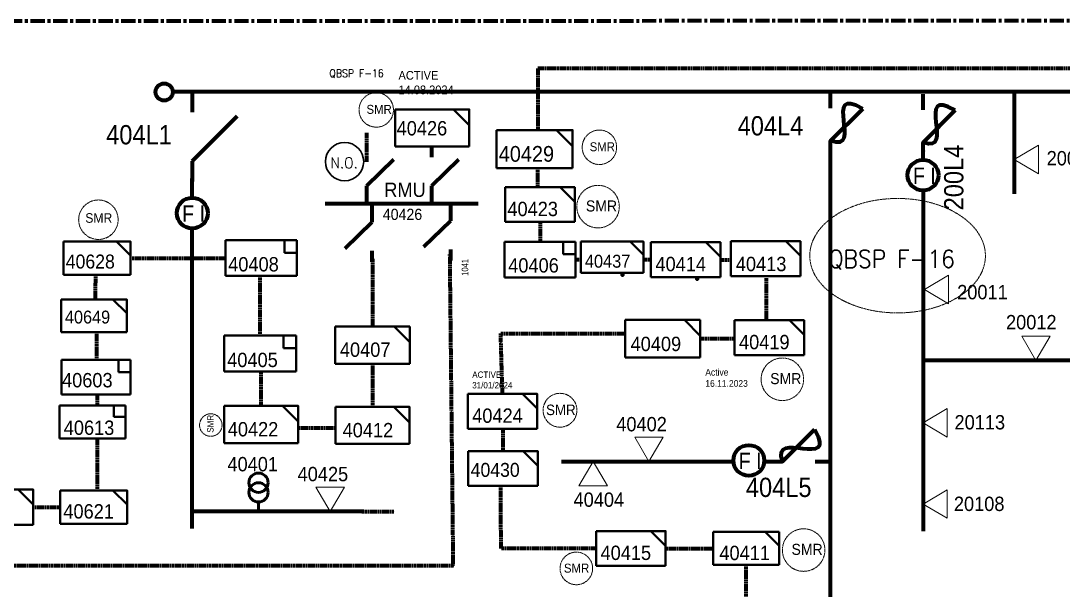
# Model space of a CAD drawing. Header units: metres. Extents: x 65984 to 144644, y -19036 to 23726.
# Drawn here: x 115870.5 to 116141, y 20142.8 to 20290.4 of the extents above; entities that cross this region are included whole.
import ezdxf
from ezdxf.enums import TextEntityAlignment as Align

# ---------------------------------------------------------------- set-up
doc = ezdxf.new("R2010")
doc.units = ezdxf.units.M
doc.header["$MEASUREMENT"] = 0
doc.linetypes.add('( Center )', pattern=[2, 1.25, -0.25, 0.25, -0.25])
doc.linetypes.add('DGN Style 3', pattern=[0.013877, 0, -0.013877])
for name, color, linetype, lineweight in [('ABS', 7, 'Continuous', 40), ('d_eos', 111, 'Continuous', 40), ('d_fco', 5, 'Continuous', 40), ('d_fco text', 95, 'Continuous', 40), ('d_oh branch', 94, 'Continuous', 40), ('d_switch', 95, 'Continuous', 40), ('d_tf', 1, 'Continuous', 40), ('d_tf no', 6, 'Continuous', 40), ('d_tf_200', 1, 'Continuous', 40), ('d_ug cable', 95, 'Continuous', 40), ('d_ug main line', 95, 'Continuous', 40), ('d_unit sub', 7, 'Continuous', 40), ('EARTH FAULT INDICATOR', 95, 'Continuous', 40), ('fedr no', 95, 'Continuous', 40), ('O H MAIN FEEDER', 4, 'Continuous', 100), ('SW N O', 114, 'Continuous', 30)]:
    doc.layers.add(name, color=color, linetype=linetype, lineweight=lineweight)
doc.styles.add('NASKHF', font='naskhf.shx', dxfattribs={"height": 8})
doc.styles.add('Style-Andalus', font='andlso.ttf')
doc.styles.add('Style-ENGINEERING', font='ENGINEERING.shx')
doc.styles.add('Style-msdefault', font='msdefault.shx')
doc.styles.add('Style-STANDARD', font='STANDARD.shx')

# ---------------------------------------------------------------- blocks, each defined once
blk = doc.blocks.new('TFU_22')
at = {"layer": 'd_tf_200', "color": 154, "linetype": 'Continuous', "lineweight": 53}
blk.add_line((0, 10), (0, 0), dxfattribs=at)
for centre in [(0, 30), (0, 20)]:
    blk.add_circle(centre, 10, dxfattribs=at)
blk = doc.blocks.new('*U678')
at = {"layer": 'ABS', "color": 7, "linetype": 'Continuous', "lineweight": 158, "ltscale": 0.199112}
for p, q in [((-8.32, 9.06), (-8.32, 16.62)), ((-8.32, 9.06), (8.3, -7.56)), ((-8.32, -16.6), (-8.32, -9.05))]:
    blk.add_line(p, q, dxfattribs=at)
blk = doc.blocks.new('*U683')
at = {"layer": 'd_unit sub', "color": 2, "linetype": 'Continuous', "lineweight": 40}
for p, q in [((-9.2, 4.61), (9.19, 4.61)), ((-9.2, -4.58), (-9.2, 4.61)), ((9.19, 0.73), (5.31, 4.61)), ((5.97, 4.61), (9.19, 4.61)), ((9.19, 4.61), (9.19, 1.4)), ((9.19, 4.61), (9.19, -4.58)), ((9.19, -4.58), (-9.2, -4.58))]:
    blk.add_line(p, q, dxfattribs=at)
blk = doc.blocks.new('*U685')
at = {"layer": 'd_unit sub', "color": 154, "linetype": 'Continuous', "lineweight": 40}
for p, q in [((-9.2, 4.59), (9.19, 4.59)), ((-9.2, -4.61), (-9.2, 4.59)), ((5.97, 4.59), (9.19, 4.59)), ((5.97, 1.37), (5.97, 4.59)), ((9.19, 4.59), (9.19, 1.37)), ((9.19, 4.59), (9.19, -4.61)), ((9.19, 1.37), (5.97, 1.37)), ((9.19, -4.61), (-9.2, -4.61))]:
    blk.add_line(p, q, dxfattribs=at)
blk = doc.blocks.new('*U686')
at = {"layer": 'd_unit sub', "color": 154, "linetype": 'Continuous', "lineweight": 40}
for p, q in [((-9.2, 4.61), (9.19, 4.61)), ((-9.2, -4.58), (-9.2, 4.61)), ((9.19, 0.73), (5.31, 4.61)), ((5.97, 4.61), (9.19, 4.61)), ((9.19, 4.61), (9.19, 1.4)), ((9.19, 4.61), (9.19, -4.58)), ((9.19, -4.58), (-9.2, -4.58))]:
    blk.add_line(p, q, dxfattribs=at)
blk = doc.blocks.new('*U913')
at = {"layer": 'd_fco', "color": 154, "linetype": 'Continuous', "lineweight": 100}
blk.add_line((-4.6, 4.21), (-10.13, 4.21), dxfattribs=at)
at = {"layer": 'd_fco', "color": 154, "linetype": 'Continuous', "lineweight": 100, "extrusion": (0, 0, -1), "flags": 128}
blk.add_lwpolyline([(-13.02, 4.21), (-7.07, 4.21), (4.4, -7.26)], dxfattribs=at)
at = {"layer": 'd_fco', "color": 154, "linetype": 'Continuous', "lineweight": 100}
blk.add_open_spline([(-4.4, -7.26), (-13, 7.69), (11.58, -7.67), (7.07, 4.21)], degree=3, dxfattribs=at)
blk = doc.blocks.new('*U906')
at = {"layer": 'EARTH FAULT INDICATOR', "color": 2, "linetype": 'Continuous', "lineweight": 100}
blk.add_circle((0.02, 0.13), 4, dxfattribs=at)
at = {"layer": 'EARTH FAULT INDICATOR', "color": 2, "lineweight": 140, "style": 'Style-Andalus', "width": 0.9}
blk.add_text('F I', height=4.234, dxfattribs=at).set_placement((-2.61, 2.11), align=Align.TOP_LEFT)
blk = doc.blocks.new('*U698')
at = {"layer": 'd_unit sub', "color": 36, "linetype": 'Continuous', "lineweight": 40}
for p, q in [((-9.2, 4.61), (9.19, 4.61)), ((-9.2, -4.58), (-9.2, 4.61)), ((9.19, 0.73), (5.31, 4.61)), ((5.97, 4.61), (9.19, 4.61)), ((9.19, 4.61), (9.19, 1.4)), ((9.19, 4.61), (9.19, -4.58)), ((9.19, -4.58), (-9.2, -4.58))]:
    blk.add_line(p, q, dxfattribs=at)
blk = doc.blocks.new('*U1357')
at = {"layer": 'd_unit sub', "color": 36, "linetype": 'Continuous', "lineweight": 40}
for p, q in [((-9.2, 4.59), (9.19, 4.59)), ((-9.2, -4.61), (-9.2, 4.59)), ((5.97, 4.59), (9.19, 4.59)), ((5.97, 1.37), (5.97, 4.59)), ((9.19, 4.59), (9.19, 1.37)), ((9.19, 4.59), (9.19, -4.61)), ((9.19, 1.37), (5.97, 1.37)), ((9.19, -4.61), (-9.2, -4.61))]:
    blk.add_line(p, q, dxfattribs=at)
blk = doc.blocks.new('TRA1_13')
at = {"layer": 'd_tf', "color": 154, "linetype": 'Continuous', "lineweight": 0, "ltscale": 0.000372147, "flags": 128}
blk.add_lwpolyline([(10, -16.98), (0, 0.02), (-10, -16.98)], close=True, dxfattribs=at)
blk = doc.blocks.new('TRA1_12')
at = {"layer": 'd_tf', "color": 154, "linetype": 'Continuous', "lineweight": 0, "ltscale": 0.000372147, "xscale": 1.000046566207833, "yscale": 1.000046566207833, "zscale": 1.000046566207833, "rotation": 180}
blk.add_blockref('TRA1_13', (0, 0), dxfattribs=at)
blk = doc.blocks.new('*U1552')
at = {"layer": 'd_unit sub', "color": 154, "linetype": 'Continuous', "lineweight": 40}
for p, q in [((-9.2, 4.59), (9.19, 4.59)), ((-9.2, -4.6), (-9.2, 4.59)), ((9.19, 0.71), (5.31, 4.59)), ((5.97, 4.59), (9.19, 4.59)), ((9.19, 4.59), (9.19, 1.38)), ((9.19, 4.59), (9.19, -4.6)), ((9.19, -4.6), (-9.2, -4.6))]:
    blk.add_line(p, q, dxfattribs=at)
at = {"layer": 'd_unit sub', "color": 154, "linetype": 'Continuous', "lineweight": 40, "flags": 128}
blk.add_lwpolyline([(9.19, 0.71), (9.19, 4.59), (5.31, 4.59)], close=True, dxfattribs=at)
blk = doc.blocks.new('*U2170')
at = {"layer": 'd_unit sub', "color": 2, "linetype": 'Continuous', "lineweight": 40}
for p, q in [((-9.2, 4.59), (9.19, 4.59)), ((-9.2, -4.6), (-9.2, 4.59)), ((9.19, 0.71), (5.31, 4.59)), ((5.97, 4.59), (9.19, 4.59)), ((9.19, 4.59), (9.19, 1.38)), ((9.19, 4.59), (9.19, -4.6)), ((9.19, -4.6), (-9.2, -4.6))]:
    blk.add_line(p, q, dxfattribs=at)
at = {"layer": 'd_unit sub', "color": 2, "linetype": 'Continuous', "lineweight": 40, "flags": 128}
blk.add_lwpolyline([(9.19, 0.71), (9.19, 4.59), (5.31, 4.59)], close=True, dxfattribs=at)
blk = doc.blocks.new('*U2424')
at = {"layer": 'd_unit sub', "color": 131, "linetype": 'Continuous', "lineweight": 40}
for p, q in [((-9.2, 4.59), (9.19, 4.59)), ((-9.2, -4.6), (-9.2, 4.59)), ((9.19, 0.71), (5.31, 4.59)), ((5.97, 4.59), (9.19, 4.59)), ((9.19, 4.59), (9.19, 1.38)), ((9.19, 4.59), (9.19, -4.6)), ((9.19, -4.6), (-9.2, -4.6))]:
    blk.add_line(p, q, dxfattribs=at)
at = {"layer": 'd_unit sub', "color": 131, "linetype": 'Continuous', "lineweight": 40, "flags": 128}
blk.add_lwpolyline([(9.19, 0.71), (9.19, 4.59), (5.31, 4.59)], close=True, dxfattribs=at)
blk = doc.blocks.new('*U3198')
at = {"layer": 'd_unit sub', "color": 36, "linetype": 'Continuous', "lineweight": 40}
for p, q in [((-9.2, 4.61), (9.19, 4.61)), ((-9.2, -4.58), (-9.2, 4.61)), ((9.19, 0.73), (5.31, 4.61)), ((5.97, 4.61), (9.19, 4.61)), ((9.19, 4.61), (9.19, 1.4)), ((9.19, 4.61), (9.19, -4.58)), ((9.19, -4.58), (-9.2, -4.58))]:
    blk.add_line(p, q, dxfattribs=at)
blk = doc.blocks.new('*U3197')
at = {"layer": 'd_unit sub', "color": 36, "linetype": 'Continuous', "lineweight": 40, "flags": 128}
blk.add_lwpolyline([(9.33, 0.72), (9.33, 4.66), (5.4, 4.66)], close=True, dxfattribs=at)
at = {"layer": 'd_unit sub', "color": 36, "linetype": 'Continuous', "lineweight": 40, "xscale": 1.012992017752027, "yscale": 1.012992017752027, "zscale": 1.012992017752027}
blk.add_blockref('*U3198', (0.02, -0.02), dxfattribs=at)
blk = doc.blocks.new('*U3200')
at = {"layer": 'd_unit sub', "color": 2, "linetype": 'Continuous', "lineweight": 40}
for p, q in [((-9.2, 4.61), (9.19, 4.61)), ((-9.2, -4.58), (-9.2, 4.61)), ((9.19, 0.73), (5.31, 4.61)), ((5.97, 4.61), (9.19, 4.61)), ((9.19, 4.61), (9.19, 1.4)), ((9.19, 4.61), (9.19, -4.58)), ((9.19, -4.58), (-9.2, -4.58))]:
    blk.add_line(p, q, dxfattribs=at)
blk = doc.blocks.new('*U3199')
at = {"layer": 'd_unit sub', "color": 2, "linetype": 'Continuous', "lineweight": 40, "flags": 128}
blk.add_lwpolyline([(9.33, 0.72), (9.33, 4.66), (5.4, 4.66)], close=True, dxfattribs=at)
at = {"layer": 'd_unit sub', "color": 2, "linetype": 'Continuous', "lineweight": 40, "xscale": 1.012992017752027, "yscale": 1.012992017752027, "zscale": 1.012992017752027}
blk.add_blockref('*U3200', (0.02, -0.02), dxfattribs=at)
blk = doc.blocks.new('*U1668')
at = {"layer": 'd_unit sub', "color": 36, "linetype": 'Continuous', "lineweight": 40}
for p, q in [((-9.2, 4.59), (9.19, 4.59)), ((-9.2, -4.6), (-9.2, 4.59)), ((9.19, 0.71), (5.31, 4.59)), ((5.97, 4.59), (9.19, 4.59)), ((9.19, 4.59), (9.19, 1.38)), ((9.19, 4.59), (9.19, -4.6)), ((9.19, -4.6), (-9.2, -4.6))]:
    blk.add_line(p, q, dxfattribs=at)
at = {"layer": 'd_unit sub', "color": 36, "linetype": 'Continuous', "lineweight": 40, "flags": 128}
blk.add_lwpolyline([(9.19, 0.71), (9.19, 4.59), (5.31, 4.59)], close=True, dxfattribs=at)
blk = doc.blocks.new('*U2272')
at = {"layer": 'd_unit sub', "color": 2, "linetype": 'Continuous', "lineweight": 40}
for p, q in [((-9.2, 4.61), (9.19, 4.61)), ((-9.2, -4.58), (-9.2, 4.61)), ((9.19, 0.73), (5.31, 4.61)), ((5.97, 4.61), (9.19, 4.61)), ((9.19, 4.61), (9.19, 1.4)), ((9.19, 4.61), (9.19, -4.58)), ((9.19, -4.58), (-9.2, -4.58))]:
    blk.add_line(p, q, dxfattribs=at)
blk = doc.blocks.new('*U2271')
at = {"layer": 'd_unit sub', "color": 2, "linetype": 'Continuous', "lineweight": 40, "flags": 128}
blk.add_lwpolyline([(9.33, 0.72), (9.33, 4.66), (5.4, 4.66)], close=True, dxfattribs=at)
at = {"layer": 'd_unit sub', "color": 2, "linetype": 'Continuous', "lineweight": 40, "xscale": 1.012992017752027, "yscale": 1.012992017752027, "zscale": 1.012992017752027}
blk.add_blockref('*U2272', (0.02, -0.02), dxfattribs=at)
blk = doc.blocks.new('*U3509')
at = {"layer": 'SW N O', "color": 3}
blk.add_circle((0, 0.01), 16.84, dxfattribs=at)
at = {"layer": 'SW N O', "color": 3, "style": 'Style-STANDARD'}
blk.add_text('N.O.', height=9.6, dxfattribs=at).set_placement((-0.33, -1.12), align=Align.MIDDLE_CENTER)

msp = doc.modelspace()

# ---------------------------------------------------------------- linework, layer by layer
at = {"layer": 'd_eos', "color": 2, "linetype": 'Continuous', "lineweight": 211, "ltscale": 0.638341}
msp.add_line((115977.09, 20255.07), (115977.08, 20257.9), dxfattribs=at)
at = {"layer": 'd_eos', "color": 7, "linetype": 'Continuous', "lineweight": 211, "ltscale": 0.638341}
for p, q in [((115960.26, 20247.63), (115967.26, 20254.43)), ((115977.09, 20247.63), (115984.09, 20254.43)), ((115960.26, 20242.98), (115960.26, 20247.63)), ((115977.09, 20242.98), (115977.09, 20247.63)), ((115981.95, 20243.22), (115981.95, 20238.57)), ((115989.13, 20242.98), (115949.47, 20242.98)), ((115961.54, 20242.82), (115961.54, 20238.17)), ((115961.54, 20238.17), (115954.54, 20231.37)), ((115981.95, 20238.57), (115974.95, 20231.77)), ((115961.54, 20230.73), (115961.54, 20227.9)), ((115981.96, 20231.13), (115981.96, 20228.3))]:
    msp.add_line(p, q, dxfattribs=at)
at = {"layer": 'd_oh branch', "color": 154, "linetype": 'Continuous', "lineweight": 100}
for p, q in [((116128.25, 20271.97), (116128.25, 20245.58)), ((116104.59, 20256.72), (116104.59, 20256.6)), ((116080.61, 20100.91), (116080.61, 20255.25)), ((115914.95, 20244.55), (115914.95, 20249.49)), ((116104.59, 20246.38), (116104.59, 20158.09)), ((115914.95, 20158.78), (115914.95, 20236.55)), ((116152.69, 20202.32), (116104.59, 20202.32)), ((116010.78, 20176.11), (116055.4, 20176.11)), ((116063.37, 20176.11), (116065.94, 20176.11)), ((115959.5, 20163.18), (115914.95, 20163.18))]:
    msp.add_line(p, q, dxfattribs=at)
at = {"layer": 'd_ug cable', "color": 154, "linetype": 'DGN Style 3', "lineweight": 100}
for p, q in [((116247.71, 20278.07), (116004.65, 20278.07)), ((116004.65, 20278.07), (116004.65, 20262.18)), ((115960.27, 20253.83), (115960.27, 20261.39)), ((116004.58, 20251.92), (116004.58, 20247.57)), ((116005.2, 20238.03), (116005.2, 20233.09)), ((116014.41, 20228.48), (116015.79, 20228.48)), ((116032.03, 20228.48), (116033.98, 20228.48)), ((116054.31, 20228.39), (116052.03, 20228.39)), ((115995.57, 20184.63), (115995.57, 20178.86)), ((115958.99, 20163.13), (115967.41, 20163.13)), ((116037.78, 20153.6), (116050.15, 20153.6)), ((116058.71, 20140.27), (116058.71, 20149.41))]:
    msp.add_line(p, q, dxfattribs=at)
at = {"layer": 'd_ug cable', "color": 36, "linetype": 'DGN Style 3', "lineweight": 100}
for p, q in [((115982.7, 20148.96), (115981.83, 20229.81)), ((115961.73, 20228.69), (115961.73, 20211.17)), ((115889.82, 20224.55), (115889.75, 20218.17)), ((115932.59, 20208.81), (115932.59, 20224.25)), ((115890.21, 20202.7), (115890.23, 20209.69)), ((115961.71, 20201.5), (115961.71, 20190.31)), ((115932.84, 20190.55), (115932.84, 20199.46)), ((115890.23, 20193.5), (115890.23, 20190.69)), ((115942.17, 20184.85), (115952.25, 20184.85)), ((115890.23, 20182.12), (115890.23, 20168.66)), ((115873.66, 20164.32), (115880.64, 20164.32))]:
    msp.add_line(p, q, dxfattribs=at)
at = {"layer": 'd_ug cable', "color": 36, "linetype": 'DGN Style 3', "lineweight": 100, "flags": 128}
for points in [[(115898.92, 20228.88), (115923.59, 20228.88)], [(115982.8, 20149.12), (115982.8, 20149.12), (115840.6, 20149.12)]]:
    msp.add_lwpolyline(points, dxfattribs=at)
at = {"layer": 'd_ug cable', "color": 154, "linetype": 'DGN Style 3', "lineweight": 100, "flags": 128}
for points in [[(116063.95, 20212.75), (116063.95, 20223.69), (116063.95, 20223.69)], [(115995.46, 20193.67), (115995, 20209.29), (116027.28, 20209.29)], [(116055.52, 20207.98), (116046.89, 20207.98)], [(116019.73, 20153.6), (115995.09, 20153.6), (115995.02, 20169.57)]]:
    msp.add_lwpolyline(points, dxfattribs=at)
at = {"layer": 'd_ug cable', "color": 2, "linetype": 'DGN Style 3', "lineweight": 13}
for centre, radius in [((115962.7, 20267.31), 4.47), ((116020.61, 20257.62), 4.47), ((116020.26, 20242.23), 5.52), ((116068.09, 20197.46), 5.52), ((116010.38, 20189.43), 4.39), ((116073.61, 20153.17), 5.52), ((116014.62, 20148.41), 4.23)]:
    msp.add_circle(centre, radius, dxfattribs=at)
at = {"layer": 'd_ug cable', "color": 2, "linetype": 'DGN Style 3', "lineweight": 0}
for centre, radius in [((115890.59, 20238.84), 5.12), ((115919.76, 20185.59), 2.92)]:
    msp.add_circle(centre, radius, dxfattribs=at)
at = {"layer": 'd_ug cable', "color": 154, "linetype": 'DGN Style 3', "lineweight": 100}
for p in [(116026.59, 20224.58), (116045.99, 20223.47)]:
    msp.add_point(p, dxfattribs=at)
at = {"layer": 'd_ug main line', "color": 194, "linetype": '( Center )', "lineweight": 158, "ltscale": 2.938459, "flags": 128}
msp.add_lwpolyline([(116152.9, 20290.41), (115375.45, 20290.14), (115375.45, 19833.31)], dxfattribs=at)
at = {"layer": 'fedr no', "color": 82, "linetype": 'DGN Style 3', "lineweight": 13, "true_color": 0x1dc70e}
msp.add_ellipse((116097.99, 20229.51), major_axis=(22.79, 0), ratio=0.651175, dxfattribs=at)
at = {"layer": 'O H MAIN FEEDER', "color": 154, "lineweight": 211, "ltscale": 0.488306}
msp.add_line((116368.83, 20272), (115909.86, 20272), dxfattribs=at)
msp.add_circle((115907.66, 20271.96), 2.21, dxfattribs=at)

# ---------------------------------------------------------------- block references
at = {"layer": 'ABS', "color": 7, "linetype": 'Continuous', "lineweight": 158, "ltscale": 0.199112, "extrusion": (0, 0, -1), "xscale": 0.7000000000000001, "yscale": 0.7000000000000001, "zscale": 0.7000000000000001, "rotation": 180.0000000000007}
msp.add_blockref('*U678', (-115920.78, 20260.38), dxfattribs=at)
at = {"layer": 'd_fco', "color": 154, "linetype": 'Continuous', "lineweight": 100, "extrusion": (0, 0, -1), "xscale": 0.7271142113722215, "yscale": 0.7271142113722215, "zscale": 0.7271142113722215, "rotation": 270.0000000006001}
for p in [(-116083.67, 20264.43), (-116107.65, 20264.03)]:
    msp.add_blockref('*U913', p, dxfattribs=at)
at = {"layer": 'd_fco', "color": 154, "linetype": 'Continuous', "lineweight": 100, "xscale": 0.7271142113722215, "yscale": 0.7271142113722215, "zscale": 0.7271142113722215, "rotation": 180.0000000006}
msp.add_blockref('*U913', (116073.24, 20179.17), dxfattribs=at)
at = {"layer": 'd_tf', "color": 154, "linetype": 'Continuous', "lineweight": 0, "ltscale": 0.000372147, "xscale": 0.37, "yscale": 0.37, "zscale": 0.37}
for p, rotation in [((116128.26, 20254.45), 269.9999999999999), ((116104.94, 20220.72), 269.9999999999999), ((116133.89, 20202.33), 359.9999999999999), ((116104.6, 20186.17), 269.9999999999999), ((116018.99, 20176.15), 180), ((116104.6, 20165.11), 269.9999999999999)]:
    msp.add_blockref('TRA1_12', p, dxfattribs=dict(at, rotation=rotation))
at = {"layer": 'd_tf', "color": 154, "linetype": 'Continuous', "lineweight": 0, "ltscale": 0.000372147, "extrusion": (0, 0, -1), "xscale": 0.37, "yscale": 0.37, "zscale": 0.37}
for p in [(-116033.46, 20176.13), (-115950.76, 20163.2)]:
    msp.add_blockref('TRA1_12', p, dxfattribs=at)
at = {"layer": 'd_tf_200', "color": 154, "linetype": 'Continuous', "lineweight": 53, "xscale": 0.25, "yscale": 0.25, "zscale": 0.25, "rotation": 359.9999999999999}
msp.add_blockref('TFU_22', (115932.14, 20163.14), dxfattribs=at)
at = {"layer": 'd_unit sub', "color": 2, "linetype": 'Continuous', "lineweight": 40}
for name, p, xscale, yscale, zscale in [('*U2271', (115977.19, 20262.65), 1.031772292037068, 1.031772292037068, 1.031772292037068), ('*U2170', (116003.77, 20257.15), 1.074484109786197, 1.074484109786197, 1.074484109786197), ('*U2170', (116005.21, 20242.77), 0.9811539165115231, 0.9811539165115231, 0.9811539165115231), ('*U2170', (115890.23, 20228.88), 0.9448383609170318, 0.9448383609170318, 0.9448383609170318), ('*U2170', (116064.71, 20208.25), 0.9811539165115231, 0.9811539165115231, 0.9811539165115231), ('*U3199', (115932.83, 20185.74), 1.031772292037068, 1.031772292037068, 1.031772292037068), ('*U2170', (116028.76, 20153.6), 0.9811539165115231, 0.9811539165115231, 0.9811539165115231), ('*U683', (116058.71, 20153.6), 0.9309999999999999, 0.9309999999999999, 0.9309999999999999)]:
    msp.add_blockref(name, p, dxfattribs=dict(at, xscale=xscale, yscale=yscale, zscale=zscale))
at = {"layer": 'd_unit sub', "color": 36, "linetype": 'Continuous', "lineweight": 40}
for name, p, xscale, yscale, zscale in [('*U1357', (115932.85, 20228.89), 1.005934010825734, 1.005934010825734, 1.005934010825734), ('*U1668', (115889.45, 20213.93), 0.9227454769034882, 0.9227454769034882, 0.9227454769034882), ('*U698', (115961.73, 20206.32), 1.050946304628186, 1.050946304628186, 1.050946304628186), ('*U1357', (115932.59, 20204.15), 1.016882780988992, 1.016882780988992, 1.016882780988992), ('*U1357', (115890, 20198), 0.9744574995665192, 0.9744574995665192, 0.9744574995665192), ('*U1357', (115889.08, 20186.42), 0.9309999999999999, 0.9309999999999999, 0.9309999999999999), ('*U3197', (115961.71, 20185.5), 1.031772292037068, 1.031772292037068, 1.031772292037068), ('*U1668', (115864.49, 20164.32), 0.99718007459778, 0.99718007459778, 0.99718007459778), ('*U1668', (115889.34, 20164.32), 0.9448383609170318, 0.9448383609170318, 0.9448383609170318)]:
    msp.add_blockref(name, p, dxfattribs=dict(at, xscale=xscale, yscale=yscale, zscale=zscale))
at = {"layer": 'd_unit sub', "color": 154, "linetype": 'Continuous', "lineweight": 40}
for name, p, xscale, yscale, zscale in [('*U685', (116005.21, 20228.5), 1.000988988833033, 1.000988988833033, 1.000988988833033), ('*U1552', (116023.91, 20229.1), 0.8830385248600544, 0.8830385248600544, 0.8830385248600544), ('*U1552', (116043.01, 20228.49), 0.9811539165115231, 0.9811539165115231, 0.9811539165115231), ('*U1552', (116063.74, 20228.74), 0.9811539165115231, 0.9811539165115231, 0.9811539165115231), ('*U686', (116037.05, 20207.99), 1.060035880770966, 1.060035880770966, 1.060035880770966), ('*U1552', (115995.58, 20174.35), 0.9811539165115231, 0.9811539165115231, 0.9811539165115231)]:
    msp.add_blockref(name, p, dxfattribs=dict(at, xscale=xscale, yscale=yscale, zscale=zscale))
at = {"layer": 'd_unit sub', "color": 131, "linetype": 'Continuous', "lineweight": 40, "xscale": 0.9811539165115231, "yscale": 0.9811539165115231, "zscale": 0.9811539165115231}
msp.add_blockref('*U2424', (115995.46, 20189.16), dxfattribs=at)
at = {"layer": 'EARTH FAULT INDICATOR', "color": 2, "linetype": 'Continuous', "lineweight": 100}
for p in [(116104.57, 20250.25), (115914.93, 20240.42), (116059.36, 20176.28)]:
    msp.add_blockref('*U906', p, dxfattribs=at)
at = {"layer": 'SW N O', "color": 3, "xscale": 0.2950694635422144, "yscale": 0.2950694635422144, "zscale": 0.2950694635422144}
msp.add_blockref('*U3509', (115954.47, 20253.91), dxfattribs=at)

# ---------------------------------------------------------------- texts
at = {"layer": 'd_fco text', "color": 154, "linetype": 'Continuous', "lineweight": 80, "style": 'Style-msdefault', "width": 0.916667}
for s, p in [('404L4', (116056.48, 20265.69)), ('404L1', (115892.61, 20263.38)), ('404L5', (116058.62, 20171.93))]:
    msp.add_text(s, height=4.998, dxfattribs=at).set_placement(p, align=Align.TOP_LEFT)
msp.add_text('200L4', height=4.998, rotation=90, dxfattribs=at).set_placement((116110.06, 20241.26), align=Align.TOP_LEFT)
at = {"layer": 'd_switch', "color": 9, "linetype": 'Continuous', "lineweight": 30, "style": 'Style-ENGINEERING', "width": 0.857143}
msp.add_text('1041', height=1.715, rotation=90, dxfattribs=at).set_placement((115984.85, 20224.29), align=Align.TOP_LEFT)
at = {"layer": 'd_tf no', "color": 1, "linetype": 'Continuous', "lineweight": 13, "style": 'Style-msdefault'}
for height, width, p in [(2.326, 0.947368, (115960.17, 20268.62)), (2.326, 0.947368, (116018.08, 20258.92)), (2.871, 0.947368, (116017.11, 20243.84)), (2.487, 0.945946, (115887.2, 20240.53)), (2.871, 0.947368, (116064.93, 20199.07)), (2.731, 0.947368, (116006.76, 20190.9)), (2.871, 0.947368, (116070.46, 20154.79)), (2.338, 0.947368, (116011.4, 20149.65))]:
    msp.add_text('SMR', height=height, dxfattribs=dict(at, width=width)).set_placement(p, align=Align.TOP_LEFT)
at = {"layer": 'd_tf no', "color": 2, "linetype": 'Continuous', "lineweight": 40, "style": 'Style-msdefault', "width": 0.947368}
for s, height, p in [('40426', 3.724, (115967.99, 20264.42)), ('40429', 4.078, (115994.48, 20257.95)), ('40423', 3.724, (115996.73, 20243.49)), ('40628', 3.618, (115882.11, 20229.8)), ('40419', 3.724, (116056.84, 20208.97)), ('40422', 3.724, (115924.16, 20186.37)), ('40415', 3.724, (116020.9, 20154.32)), ('40411', 3.724, (116051.74, 20154.29))]:
    msp.add_text(s, height=height, dxfattribs=at).set_placement(p, align=Align.TOP_LEFT)
at = {"layer": 'd_tf no', "color": 154, "linetype": 'Continuous', "lineweight": 40, "style": 'Style-msdefault', "width": 0.947368}
for s, height, p in [('20010', 3.724, (116136.67, 20256.65)), ('40437', 3.352, (116016.83, 20229.75)), ('40406', 3.724, (115996.95, 20228.86)), ('40414', 3.724, (116035.15, 20229.21)), ('40413', 3.724, (116056.01, 20229.22)), ('20011', 3.724, (116113.45, 20221.92)), ('20012', 3.724, (116126.12, 20214.13)), ('40409', 3.724, (116028.7, 20208.49)), ('40402', 3.724, (116024.99, 20187.68)), ('20113', 3.724, (116112.76, 20188.18)), ('40401', 3.724, (115924.08, 20177.31)), ('40430', 3.611, (115987.2, 20175.77)), ('40425', 3.724, (115942.29, 20174.75)), ('40404', 3.724, (116013.9, 20168.11)), ('20108', 3.724, (116112.6, 20167.02))]:
    msp.add_text(s, height=height, dxfattribs=at).set_placement(p, align=Align.TOP_LEFT)
at = {"layer": 'd_tf no', "color": 7, "linetype": 'Continuous', "lineweight": 40, "style": 'Style-msdefault', "width": 0.947368}
for s, height, p in [('RMU', 3.724, (115964.78, 20248.46)), ('40426', 2.905, (115964.39, 20241.68))]:
    msp.add_text(s, height=height, dxfattribs=at).set_placement(p, align=Align.TOP_LEFT)
at = {"layer": 'd_tf no', "color": 36, "linetype": 'Continuous', "lineweight": 40, "style": 'Style-msdefault', "width": 0.947368}
for s, p in [('40408', (115924.28, 20229.15)), ('40407', (115953.26, 20207)), ('40405', (115924.02, 20204.34)), ('40603', (115881.16, 20199.09)), ('40613', (115881.6, 20186.76)), ('40412', (115953.97, 20186.13)), ('40621', (115881.5, 20165.07))]:
    msp.add_text(s, height=3.724, dxfattribs=at).set_placement(p, align=Align.TOP_LEFT)
at = {"layer": 'd_tf no', "color": 34, "linetype": 'Continuous', "lineweight": 40, "style": 'Style-msdefault', "width": 0.945946}
msp.add_text('40649', height=3.33, dxfattribs=at).set_placement((115881.92, 20215.26), align=Align.TOP_LEFT)
at = {"layer": 'd_tf no', "color": 131, "linetype": 'Continuous', "lineweight": 40, "style": 'Style-msdefault', "width": 0.947368}
msp.add_text('40424', height=3.724, dxfattribs=at).set_placement((115987.6, 20189.89), align=Align.TOP_LEFT)
at = {"layer": 'd_tf no', "color": 1, "linetype": 'Continuous', "lineweight": 13, "style": 'Style-msdefault', "width": 0.945946}
msp.add_text('SMR', height=1.647, rotation=90, dxfattribs=at).set_placement((115918.82, 20183.6), align=Align.TOP_LEFT)
at = {"layer": 'd_tf no', "color": 121, "linetype": 'Continuous', "lineweight": 40, "attachment_point": 1, "style": 'NASKHF'}
for s, insert, char_height in [('\\Fmsdefault;\\H1x;\\W0.945946;ACTIVE\\P14.08.2024', (115968.47, 20277.41), 2.2617), ('\\Fmsdefault;\\H1x;\\W0.945946;Active\\P16.11.2023', (116048.09, 20200.15), 1.743)]:
    msp.add_mtext(s, dxfattribs=dict(at, insert=insert, char_height=char_height))
at = {"layer": 'd_tf no', "color": 131, "linetype": 'Continuous', "lineweight": 40, "insert": (115987.61, 20199.48), "char_height": 1.6462, "attachment_point": 1, "style": 'NASKHF'}
msp.add_mtext('\\Fmsdefault;\\H1x;\\W0.945946;ACTIVE\\P31/01/2024', dxfattribs=at)
at = {"layer": 'fedr no', "color": 6, "linetype": 'Continuous', "lineweight": 40, "attachment_point": 5, "style": 'Style-STANDARD'}
for insert, char_height in [((115957.58, 20276.72), 1.966), ((116096.45, 20228.46), 4.574)]:
    msp.add_mtext('QBSP F-16', dxfattribs=dict(at, insert=insert, char_height=char_height))

doc.saveas('drawing.dxf')
